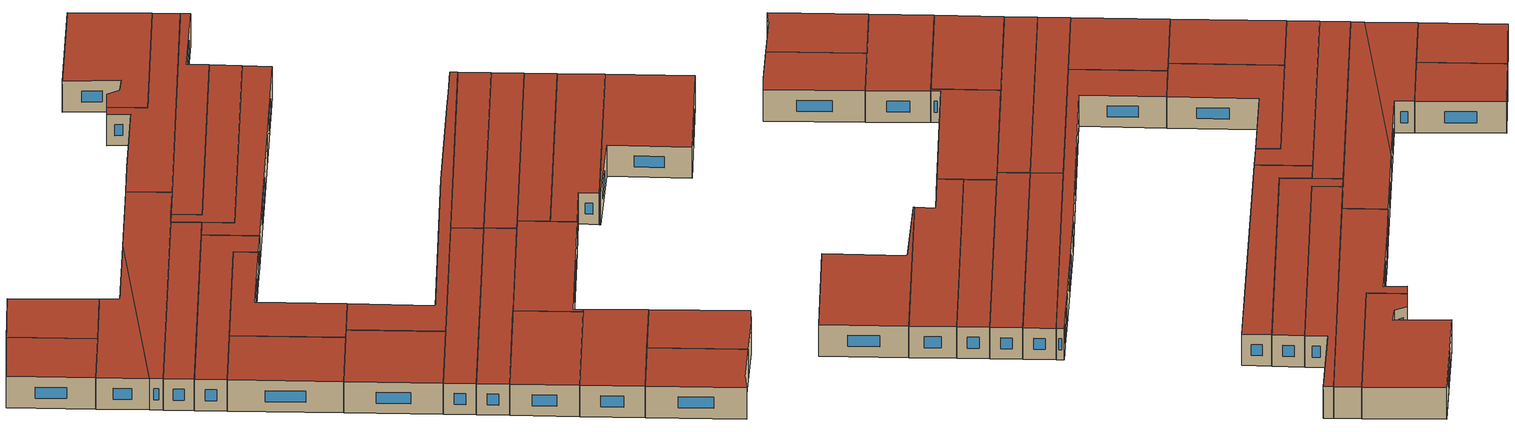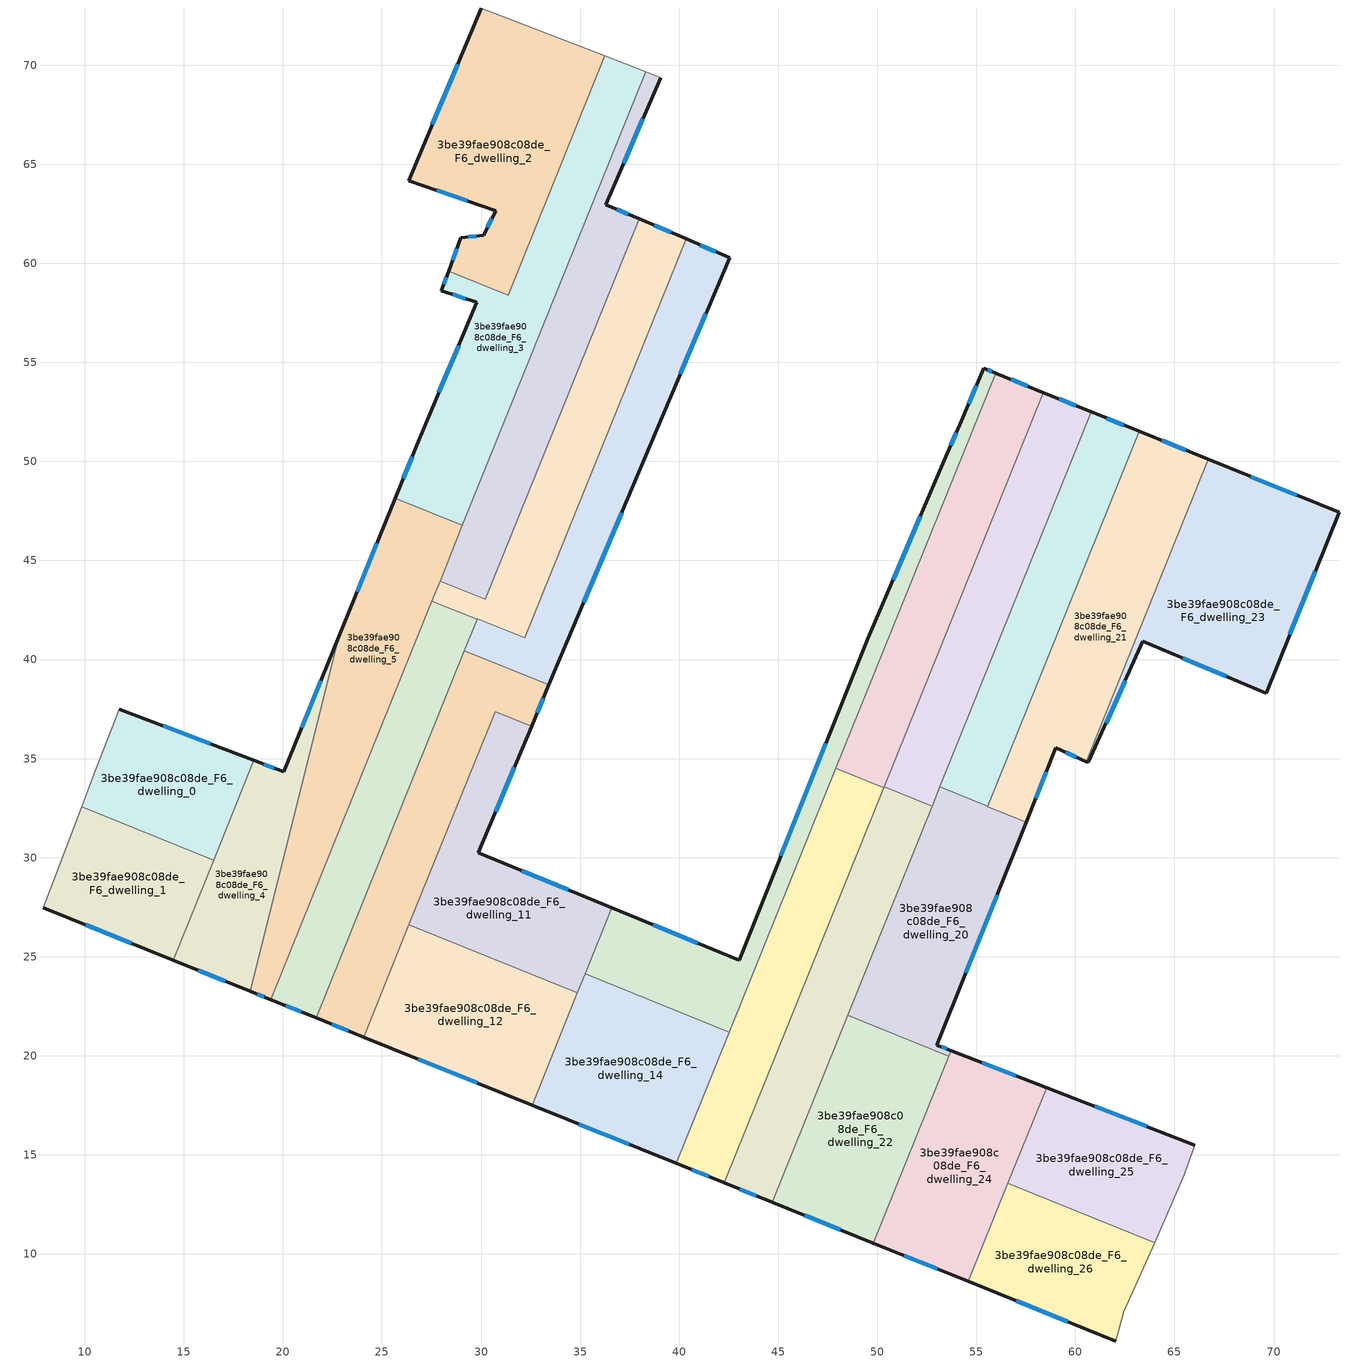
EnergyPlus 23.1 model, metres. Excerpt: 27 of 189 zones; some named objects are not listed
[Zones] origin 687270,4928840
3be39fae908c08de_F6_dwelling_0
 floor to 3be39fae908c08de_F5_dwelling_0 (EU_floor_Construction): 18.54,34.91 16.51,29.87 9.85,32.56 10.54,34.39 11.75,37.49 z18
 wall outside (EU_wall_Construction): 18.54,34.91 11.75,37.49 z18:21
 wall to 3be39fae908c08de_F6_dwelling_1 (EU_wall_Construction): 9.85,32.56 16.51,29.87 z18:21
 wall adiabatic (EU_wall_Construction): 11.75,37.49 10.54,34.39 9.85,32.56 z18:21
 wall to 3be39fae908c08de_F6_dwelling_4 (EU_wall_Construction): 16.51,29.87 18.54,34.91 z18:21
 window (EU_Window_Construction): 16.33,35.75 13.96,36.65 z18.98:20.02
 roof outside (EU_roof_Construction): 16.51,29.87 18.54,34.91 11.75,37.49 10.54,34.39 9.85,32.56 z21
3be39fae908c08de_F6_dwelling_1
 floor to 3be39fae908c08de_F5_dwelling_1 (EU_floor_Construction): 16.51,29.87 14.47,24.83 7.91,27.48 8.56,29.18 9.85,32.56 z18
 wall outside (EU_wall_Construction): 7.91,27.48 14.47,24.83 z18:21
 wall adiabatic (EU_wall_Construction): 9.85,32.56 8.56,29.18 7.91,27.48 z18:21
 wall to 3be39fae908c08de_F6_dwelling_4 (EU_wall_Construction): 14.47,24.83 16.5,29.87 z18:21
 window (EU_Window_Construction): 10.04,26.62 12.34,25.69 z18.98:20.02
 roof outside (EU_roof_Construction): 14.47,24.83 16.51,29.87 9.85,32.56 8.56,29.18 7.91,27.48 z21
3be39fae908c08de_F6_dwelling_10
 floor to 3be39fae908c08de_F5_dwelling_10 (EU_floor_Construction): 33.43,38.72 32.55,36.63 30.71,37.37 24.07,20.95 21.68,21.91 29.17,40.44 z18
 wall outside (EU_wall_Construction): 32.55,36.63 33.43,38.72 / 21.68,21.91 24.07,20.95 z18:21
 wall to 3be39fae908c08de_F6_dwelling_9 (EU_wall_Construction): 33.43,38.72 29.17,40.44 z18:21
 wall to 3be39fae908c08de_F6_dwelling_11 (EU_wall_Construction): 26.36,26.62 30.71,37.37 32.55,36.63 z18:21
 wall to 3be39fae908c08de_F6_dwelling_8 (EU_wall_Construction): 29.17,40.44 21.68,21.91 z18:21
 wall to 3be39fae908c08de_F6_dwelling_12 (EU_wall_Construction): 24.07,20.95 26.36,26.62 z18:21
 window (EU_Window_Construction): 32.84,37.31 33.14,38.04 / 22.46,21.6 23.29,21.26 z18.98:20.02
 roof outside (EU_roof_Construction): 24.07,20.95 30.71,37.37 32.55,36.63 33.43,38.72 29.17,40.44 21.68,21.91 z21
3be39fae908c08de_F6_dwelling_11
 floor to 3be39fae908c08de_F5_dwelling_11 (EU_floor_Construction): 32.55,36.63 29.86,30.26 36.6,27.47 34.87,23.18 26.36,26.62 30.71,37.37 z18
 wall outside (EU_wall_Construction): 36.6,27.47 29.86,30.26 32.55,36.63 z18:21
 wall to 3be39fae908c08de_F6_dwelling_12 (EU_wall_Construction): 26.36,26.62 34.87,23.18 z18:21
 wall to 3be39fae908c08de_F6_dwelling_13 (EU_wall_Construction): 35.25,24.14 36.6,27.47 z18:21
 wall to 3be39fae908c08de_F6_dwelling_14 (EU_wall_Construction): 34.87,23.18 35.25,24.14 z18:21
 window (EU_Window_Construction): 30.74,32.33 31.68,34.56 / 34.41,28.38 32.05,29.35 z18.98:20.02
 roof outside (EU_roof_Construction): 34.87,23.18 36.6,27.47 29.86,30.26 32.55,36.63 30.71,37.37 26.36,26.62 z21
3be39fae908c08de_F6_dwelling_12
 floor to 3be39fae908c08de_F5_dwelling_12 (EU_floor_Construction): 34.87,23.18 32.57,17.51 24.07,20.95 26.36,26.62 z18
 wall outside (EU_wall_Construction): 24.07,20.95 32.57,17.51 z18:21
 wall to 3be39fae908c08de_F6_dwelling_14 (EU_wall_Construction): 32.57,17.51 34.87,23.18 z18:21
 window (EU_Window_Construction): 26.84,19.83 29.81,18.63 z18.98:20.02
 roof outside (EU_roof_Construction): 32.57,17.51 34.87,23.18 26.36,26.62 24.07,20.95 z21
3be39fae908c08de_F6_dwelling_13
 floor to 3be39fae908c08de_F5_dwelling_13 (EU_floor_Construction): 55.97,54.45 42.53,21.2 35.25,24.14 36.6,27.47 43.02,24.83 49.52,41.05 53.45,50.23 54.24,52.04 55.37,54.7 z18
 wall outside (EU_wall_Construction): 55.97,54.45 55.37,54.7 54.24,52.04 53.45,50.23 49.52,41.05 43.02,24.83 36.6,27.47 z18:21
 wall to 3be39fae908c08de_F6_dwelling_14 (EU_wall_Construction): 35.25,24.14 42.53,21.2 z18:21
 wall to 3be39fae908c08de_F6_dwelling_15 (EU_wall_Construction): 47.91,34.51 55.97,54.45 z18:21
 wall to 3be39fae908c08de_F6_dwelling_17 (EU_wall_Construction): 42.53,21.2 47.91,34.51 z18:21
 window (EU_Window_Construction): 47.41,35.77 45.14,30.1 / 52.17,47.24 50.8,44.03 / 53.99,51.45 53.71,50.81 / 55,53.83 54.61,52.9 / 55.77,54.53 55.57,54.62 / 40.93,25.69 38.69,26.61 z18.98:20.02
 roof outside (EU_roof_Construction): 42.53,21.2 55.97,54.45 55.37,54.7 54.24,52.04 53.45,50.23 49.52,41.05 43.02,24.83 36.6,27.47 35.25,24.14 z21
3be39fae908c08de_F6_dwelling_14
 floor to 3be39fae908c08de_F5_dwelling_14 (EU_floor_Construction): 42.53,21.2 39.85,14.57 32.57,17.51 35.25,24.14 z18
 wall outside (EU_wall_Construction): 32.57,17.51 39.85,14.57 z18:21
 wall to 3be39fae908c08de_F6_dwelling_17 (EU_wall_Construction): 39.85,14.57 42.53,21.2 z18:21
 window (EU_Window_Construction): 34.94,16.55 37.48,15.53 z18.98:20.02
 roof outside (EU_roof_Construction): 39.85,14.57 42.53,21.2 35.25,24.14 32.57,17.51 z21
3be39fae908c08de_F6_dwelling_15
 floor to 3be39fae908c08de_F5_dwelling_15 (EU_floor_Construction): 58.39,53.47 50.33,33.53 47.91,34.51 55.97,54.45 z18
 wall outside (EU_wall_Construction): 58.39,53.47 55.97,54.45 z18:21
 wall to 3be39fae908c08de_F6_dwelling_19 (EU_wall_Construction): 47.91,34.51 50.33,33.53 50.35,33.58 z18:21
 wall to 3be39fae908c08de_F6_dwelling_16 (EU_wall_Construction): 50.35,33.58 58.39,53.47 z18:21
 window (EU_Window_Construction): 57.6,53.79 56.76,54.13 z18.98:20.02
 roof outside (EU_roof_Construction): 50.33,33.53 58.39,53.47 55.97,54.45 47.91,34.51 z21
3be39fae908c08de_F6_dwelling_16
 floor to 3be39fae908c08de_F5_dwelling_16 (EU_floor_Construction): 60.81,52.5 52.77,32.6 50.35,33.58 58.39,53.47 z18
 wall outside (EU_wall_Construction): 60.81,52.5 58.39,53.47 z18:21
 wall to 3be39fae908c08de_F6_dwelling_19 (EU_wall_Construction): 50.35,33.58 52.77,32.6 z18:21
 wall to 3be39fae908c08de_F6_dwelling_18 (EU_wall_Construction): 53.16,33.57 60.81,52.5 z18:21
 wall to 3be39fae908c08de_F6_dwelling_20 (EU_wall_Construction): 52.77,32.6 53.16,33.57 z18:21
 window (EU_Window_Construction): 60.02,52.81 59.17,53.16 z18.98:20.02
 roof outside (EU_roof_Construction): 52.77,32.6 60.81,52.5 58.39,53.47 50.35,33.58 z21
3be39fae908c08de_F6_dwelling_17
 floor to 3be39fae908c08de_F5_dwelling_17 (EU_floor_Construction): 50.33,33.53 42.27,13.59 39.85,14.57 47.91,34.51 z18
 wall outside (EU_wall_Construction): 39.85,14.57 42.27,13.59 z18:21
 wall to 3be39fae908c08de_F6_dwelling_19 (EU_wall_Construction): 42.27,13.59 50.33,33.53 47.91,34.51 z18:21
 window (EU_Window_Construction): 40.64,14.25 41.48,13.91 z18.98:20.02
 roof outside (EU_roof_Construction): 42.27,13.59 50.33,33.53 47.91,34.51 39.85,14.57 z21
3be39fae908c08de_F6_dwelling_18
 floor to 3be39fae908c08de_F5_dwelling_18 (EU_floor_Construction): 63.22,51.52 55.58,32.6 53.16,33.58 60.81,52.5 z18
 wall outside (EU_wall_Construction): 63.22,51.52 60.81,52.5 z18:21
 wall to 3be39fae908c08de_F6_dwelling_20 (EU_wall_Construction): 53.16,33.58 55.58,32.6 z18:21
 wall to 3be39fae908c08de_F6_dwelling_21 (EU_wall_Construction): 55.58,32.6 63.22,51.52 z18:21
 window (EU_Window_Construction): 62.44,51.84 61.59,52.18 z18.98:20.02
 roof outside (EU_roof_Construction): 55.58,32.6 63.22,51.52 60.81,52.5 53.16,33.58 z21
3be39fae908c08de_F6_dwelling_19
 floor to 3be39fae908c08de_F5_dwelling_19 (EU_floor_Construction): 52.77,32.6 52.75,32.55 44.69,12.61 42.27,13.59 50.33,33.53 50.35,33.58 z18
 wall outside (EU_wall_Construction): 42.27,13.59 44.69,12.61 z18:21
 wall to 3be39fae908c08de_F6_dwelling_20 (EU_wall_Construction): 48.5,22.05 52.75,32.55 52.77,32.6 z18:21
 wall to 3be39fae908c08de_F6_dwelling_22 (EU_wall_Construction): 44.69,12.61 48.5,22.05 z18:21
 window (EU_Window_Construction): 43.06,13.27 43.9,12.93 z18.98:20.02
 roof outside (EU_roof_Construction): 44.69,12.61 52.75,32.55 52.77,32.6 50.35,33.58 50.33,33.53 42.27,13.59 z21
3be39fae908c08de_F6_dwelling_2
 floor to 3be39fae908c08de_F5_dwelling_2 (EU_floor_Construction): 36.25,70.47 31.36,58.39 28.36,59.6 28.98,61.29 30.13,61.42 30.73,62.66 26.35,64.18 30.02,72.88 z18
 wall outside (EU_wall_Construction): 30.02,72.88 26.35,64.18 30.73,62.66 30.13,61.42 28.98,61.29 28.36,59.6 z18:21
 wall adiabatic (EU_wall_Construction): 36.25,70.47 30.02,72.88 z18:21
 wall to 3be39fae908c08de_F6_dwelling_3 (EU_wall_Construction): 28.36,59.6 31.36,58.39 36.25,70.47 z18:21
 window (EU_Window_Construction): 30.54,62.25 30.33,61.82 / 27.78,63.68 29.31,63.15 / 28.83,70.05 27.55,67.01 / 28.78,60.74 28.56,60.15 / 29.76,61.37 29.36,61.33 z18.98:20.02
 roof outside (EU_roof_Construction): 31.36,58.39 36.25,70.47 30.02,72.88 26.35,64.18 30.73,62.66 30.13,61.42 28.98,61.29 28.36,59.6 z21
3be39fae908c08de_F6_dwelling_20
 floor to 3be39fae908c08de_F5_dwelling_20 (EU_floor_Construction): 57.52,31.79 53.01,20.54 53.73,20.26 53.61,19.98 48.5,22.05 53.16,33.58 55.58,32.6 55.57,32.58 z18
 wall outside (EU_wall_Construction): 53.73,20.26 53.01,20.54 57.52,31.79 z18:21
 wall to 3be39fae908c08de_F6_dwelling_22 (EU_wall_Construction): 48.5,22.05 53.61,19.98 z18:21
 wall to 3be39fae908c08de_F6_dwelling_21 (EU_wall_Construction): 57.52,31.79 55.57,32.58 55.58,32.6 z18:21
 wall to 3be39fae908c08de_F6_dwelling_24 (EU_wall_Construction): 53.61,19.98 53.73,20.26 z18:21
 window (EU_Window_Construction): 53.49,20.35 53.24,20.45 / 54.48,24.2 56.05,28.13 z18.98:20.02
 roof outside (EU_roof_Construction): 53.73,20.26 53.01,20.54 57.52,31.79 55.57,32.58 55.58,32.6 53.16,33.58 48.5,22.05 53.61,19.98 z21
3be39fae908c08de_F6_dwelling_21
 floor to 3be39fae908c08de_F5_dwelling_21 (EU_floor_Construction): 66.71,50.11 60.54,34.85 59.02,35.55 57.52,31.79 55.57,32.58 63.22,51.52 z18
 wall outside (EU_wall_Construction): 66.71,50.11 63.22,51.52 / 57.52,31.79 59.02,35.55 60.54,34.85 z18:21
 wall to 3be39fae908c08de_F6_dwelling_23 (EU_wall_Construction): 60.54,34.85 66.71,50.11 z18:21
 window (EU_Window_Construction): 65.57,50.57 64.36,51.06 / 59.52,35.32 60.05,35.08 / 58.01,33.01 58.53,34.32 z18.98:20.02
 roof outside (EU_roof_Construction): 60.54,34.85 66.71,50.11 63.22,51.52 55.57,32.58 57.52,31.79 59.02,35.55 z21
3be39fae908c08de_F6_dwelling_22
 floor to 3be39fae908c08de_F5_dwelling_22 (EU_floor_Construction): 53.61,19.98 49.8,10.55 44.69,12.61 48.5,22.05 z18
 wall outside (EU_wall_Construction): 44.69,12.61 49.8,10.55 z18:21
 wall to 3be39fae908c08de_F6_dwelling_24 (EU_wall_Construction): 49.8,10.55 53.61,19.98 z18:21
 window (EU_Window_Construction): 46.35,11.94 48.14,11.22 z18.98:20.02
 roof outside (EU_roof_Construction): 49.8,10.55 53.61,19.98 48.5,22.05 44.69,12.61 z21
3be39fae908c08de_F6_dwelling_23
 floor to 3be39fae908c08de_F5_dwelling_23 (EU_floor_Construction): 73.31,47.43 69.62,38.3 63.41,40.92 60.65,34.81 60.54,34.85 66.71,50.11 z18
 wall outside (EU_wall_Construction): 60.54,34.85 60.65,34.81 63.41,40.92 69.62,38.3 73.31,47.43 66.71,50.11 z18:21
 window (EU_Window_Construction): 70.82,41.27 72.11,44.47 / 65.43,40.07 67.6,39.15 / 61.55,36.79 62.51,38.93 / 71.16,48.3 68.86,49.24 z18.98:20.02
 roof outside (EU_roof_Construction): 69.62,38.3 73.31,47.43 66.71,50.11 60.54,34.85 60.65,34.81 63.41,40.92 z21
3be39fae908c08de_F6_dwelling_24
 floor to 3be39fae908c08de_F5_dwelling_24 (EU_floor_Construction): 58.55,18.39 54.6,8.61 49.8,10.55 53.73,20.26 z18
 wall outside (EU_wall_Construction): 49.8,10.55 54.6,8.61 / 58.55,18.39 53.73,20.26 z18:21
 wall to 3be39fae908c08de_F6_dwelling_26 (EU_wall_Construction): 54.6,8.61 56.6,13.56 z18:21
 wall to 3be39fae908c08de_F6_dwelling_25 (EU_wall_Construction): 56.6,13.56 58.55,18.39 z18:21
 window (EU_Window_Construction): 51.36,9.92 53.04,9.24 / 56.98,19 55.3,19.65 z18.98:20.02
 roof outside (EU_roof_Construction): 54.6,8.61 58.55,18.39 53.73,20.26 49.8,10.55 z21
3be39fae908c08de_F6_dwelling_25
 floor to 3be39fae908c08de_F5_dwelling_25 (EU_floor_Construction): 66.02,15.5 65.5,14 63.99,10.58 56.6,13.56 58.55,18.39 z18
 wall outside (EU_wall_Construction): 66.02,15.5 58.55,18.39 z18:21
 wall adiabatic (EU_wall_Construction): 63.99,10.58 65.5,14 66.02,15.5 z18:21
 wall to 3be39fae908c08de_F6_dwelling_26 (EU_wall_Construction): 56.6,13.56 63.99,10.58 z18:21
 window (EU_Window_Construction): 63.59,16.44 60.98,17.45 z18.98:20.02
 roof outside (EU_roof_Construction): 63.99,10.58 65.5,14 66.02,15.5 58.55,18.39 56.6,13.56 z21
3be39fae908c08de_F6_dwelling_26
 floor to 3be39fae908c08de_F5_dwelling_26 (EU_floor_Construction): 63.99,10.58 62.45,7.08 62.03,5.61 54.6,8.61 56.6,13.56 z18
 wall outside (EU_wall_Construction): 54.6,8.61 62.03,5.61 z18:21
 wall adiabatic (EU_wall_Construction): 62.03,5.61 62.45,7.08 63.99,10.58 z18:21
 window (EU_Window_Construction): 57.01,7.63 59.61,6.58 z18.98:20.02
 roof outside (EU_roof_Construction): 62.03,5.61 62.45,7.08 63.99,10.58 56.6,13.56 54.6,8.61 z21
3be39fae908c08de_F6_dwelling_3
 floor to 3be39fae908c08de_F5_dwelling_3 (EU_floor_Construction): 38.32,69.67 29.07,46.77 25.67,48.14 26.94,51.26 26.96,51.29 29.79,58.03 28,58.63 28.36,59.6 31.36,58.39 36.25,70.47 z18
 wall outside (EU_wall_Construction): 28.36,59.6 28,58.63 29.79,58.03 26.96,51.29 26.94,51.26 25.67,48.14 z18:21
 wall adiabatic (EU_wall_Construction): 38.32,69.67 36.25,70.47 z18:21
 wall to 3be39fae908c08de_F6_dwelling_5 (EU_wall_Construction): 25.67,48.14 29.07,46.77 z18:21
 wall to 3be39fae908c08de_F6_dwelling_6 (EU_wall_Construction): 29.07,46.77 38.32,69.67 z18:21
 window (EU_Window_Construction): 28.87,55.84 27.88,53.48 / 28.58,58.43 29.21,58.22 / 28.24,59.29 28.12,58.94 / 26.53,50.24 26.09,49.15 z18.98:20.02
 roof outside (EU_roof_Construction): 29.07,46.77 38.32,69.67 36.25,70.47 31.36,58.39 28.36,59.6 28,58.63 29.79,58.03 26.96,51.29 26.94,51.26 25.67,48.14 z21
3be39fae908c08de_F6_dwelling_4
 floor to 3be39fae908c08de_F5_dwelling_4 (EU_floor_Construction): 22.82,41.14 18.36,23.25 14.47,24.83 18.54,34.91 20.04,34.34 z18
 wall outside (EU_wall_Construction): 22.82,41.14 20.04,34.34 18.54,34.91 / 14.47,24.83 18.36,23.25 z18:21
 wall to 3be39fae908c08de_F6_dwelling_5 (EU_wall_Construction): 18.36,23.25 22.82,41.14 z18:21
 window (EU_Window_Construction): 19.55,34.52 19.03,34.72 / 21.92,38.93 20.95,36.55 / 15.74,24.32 17.1,23.76 z18.98:20.02
 roof outside (EU_roof_Construction): 18.36,23.25 22.82,41.14 20.04,34.34 18.54,34.91 14.47,24.83 z21
3be39fae908c08de_F6_dwelling_5
 floor to 3be39fae908c08de_F5_dwelling_5 (EU_floor_Construction): 29.07,46.77 19.39,22.84 18.36,23.25 22.82,41.14 25.67,48.14 z18
 wall outside (EU_wall_Construction): 25.67,48.14 22.82,41.14 / 18.36,23.25 19.39,22.84 z18:21
 wall to 3be39fae908c08de_F6_dwelling_8 (EU_wall_Construction): 19.39,22.84 27.52,42.95 z18:21
 wall to 3be39fae908c08de_F6_dwelling_7 (EU_wall_Construction): 27.52,42.95 27.93,43.96 z18:21
 wall to 3be39fae908c08de_F6_dwelling_6 (EU_wall_Construction): 27.93,43.96 29.07,46.77 z18:21
 window (EU_Window_Construction): 24.74,45.87 23.75,43.42 / 18.7,23.12 19.06,22.97 z18.98:20.02
 roof outside (EU_roof_Construction): 19.39,22.84 29.07,46.77 25.67,48.14 22.82,41.14 18.36,23.25 z21
3be39fae908c08de_F6_dwelling_6
 floor to 3be39fae908c08de_F5_dwelling_6 (EU_floor_Construction): 39.08,69.38 36.29,62.97 37.98,62.25 30.22,43.04 27.93,43.96 38.32,69.67 z18
 wall outside (EU_wall_Construction): 37.98,62.25 36.29,62.97 39.08,69.38 z18:21
 wall adiabatic (EU_wall_Construction): 39.08,69.38 38.32,69.67 z18:21
 wall to 3be39fae908c08de_F6_dwelling_7 (EU_wall_Construction): 27.93,43.96 30.22,43.04 37.98,62.25 z18:21
 window (EU_Window_Construction): 37.2,65.05 38.17,67.29 / 37.43,62.48 36.84,62.73 z18.98:20.02
 roof outside (EU_roof_Construction): 30.22,43.04 37.98,62.25 36.29,62.97 39.08,69.38 38.32,69.67 27.93,43.96 z21
3be39fae908c08de_F6_dwelling_7
 floor to 3be39fae908c08de_F5_dwelling_7 (EU_floor_Construction): 40.35,61.23 32.21,41.1 29.82,42.07 29.81,42.03 27.52,42.95 27.93,43.96 30.22,43.04 37.98,62.25 z18
 wall outside (EU_wall_Construction): 40.35,61.23 37.98,62.25 z18:21
 wall to 3be39fae908c08de_F6_dwelling_9 (EU_wall_Construction): 29.81,42.03 29.82,42.07 32.21,41.1 40.35,61.23 z18:21
 wall to 3be39fae908c08de_F6_dwelling_8 (EU_wall_Construction): 27.52,42.95 29.81,42.03 z18:21
 window (EU_Window_Construction): 39.58,61.56 38.75,61.91 z18.98:20.02
 roof outside (EU_roof_Construction): 32.21,41.1 40.35,61.23 37.98,62.25 30.22,43.04 27.93,43.96 27.52,42.95 29.81,42.03 29.82,42.07 z21
3be39fae908c08de_F6_dwelling_8
 floor to 3be39fae908c08de_F5_dwelling_8 (EU_floor_Construction): 29.81,42.03 21.68,21.91 19.39,22.84 27.52,42.95 z18
 wall outside (EU_wall_Construction): 19.39,22.84 21.68,21.91 z18:21
 wall to 3be39fae908c08de_F6_dwelling_9 (EU_wall_Construction): 29.16,40.44 29.81,42.03 z18:21
 window (EU_Window_Construction): 20.14,22.54 20.94,22.21 z18.98:20.02
 roof outside (EU_roof_Construction): 21.68,21.91 29.81,42.03 27.52,42.95 19.39,22.84 z21
3be39fae908c08de_F6_dwelling_9
 floor to 3be39fae908c08de_F5_dwelling_9 (EU_floor_Construction): 42.55,60.29 38.86,51.6 33.43,38.72 29.17,40.44 29.82,42.07 32.21,41.1 40.35,61.23 z18
 wall outside (EU_wall_Construction): 33.43,38.72 38.86,51.6 42.55,60.29 40.35,61.23 z18:21
 window (EU_Window_Construction): 41.84,60.59 41.07,60.92 / 40.06,54.42 41.35,57.46 / 35.2,42.9 37.1,47.41 z18.98:20.02
 roof outside (EU_roof_Construction): 33.43,38.72 38.86,51.6 42.55,60.29 40.35,61.23 32.21,41.1 29.82,42.07 29.17,40.44 z21
[Building]
EU S2 Campaign: North Axis=0; Terrain=City; Solar Distribution=FullExterior
[Site:Location]
Bologna: Latitude=44.5; Longitude=11.25; Time Zone=1; Elevation=37
[SizingPeriod:WeatherFileDays]
AnnualSizingPeriod: Begin Month=1; Begin Day of Month=1; End Month=12; End Day of Month=31; Day of Week for Start Day=Monday; Use Weather File Daylight Saving Period=No; Use Weather File Rain and Snow Indicators=No
[MATERIAL]
EU_InternalMass_Material: Roughness=MediumRough; Thickness=0.1; Conductivity=1; Density=1800; Specific Heat=900; Thermal Absorptance=0.9; Solar Absorptance=0.7; Visible Absorptance=0.7
[MATERIAL:NOMASS] Roughness=MediumRough; Thermal Absorptance=0.9; Solar Absorptance=0.7; Visible Absorptance=0.7
Name | Thermal Resistance
EU_wall_NoMass | 0.905828
EU_roof_NoMass | 0.37593
EU_floor_NoMass | 0.67114
[WINDOWMATERIAL:SIMPLEGLAZINGSYSTEM]
EU_Window_SimpleGlazing: UFactor=4.52486; Solar Heat Gain Coefficient=0.85; Visible Transmittance=0.85
[CONSTRUCTION]
EU_wall_Construction: EU_wall_NoMass
EU_roof_Construction: EU_roof_NoMass
EU_floor_Construction: EU_floor_NoMass
EU_Window_Construction: EU_Window_SimpleGlazing
EU_InternalMass_Construction: EU_InternalMass_Material
[ZONE] Type=1; Multiplier=1; Ceiling Height=autocalculate; Floor Area=autocalculate; Part of Total Floor Area=Yes
Name | Volume
3be39fae908c08de_F6_dwelling_0 | 116.206
3be39fae908c08de_F6_dwelling_1 | 116.202
3be39fae908c08de_F6_dwelling_10 | 168.331
3be39fae908c08de_F6_dwelling_11 | 168.342
3be39fae908c08de_F6_dwelling_12 | 168.356
3be39fae908c08de_F6_dwelling_13; 3be39fae908c08de_F6_dwelling_14 | 168.341
3be39fae908c08de_F6_dwelling_15 | 168.348
3be39fae908c08de_F6_dwelling_16 | 167.947
3be39fae908c08de_F6_dwelling_17 | 168.357
3be39fae908c08de_F6_dwelling_18 | 159.724
3be39fae908c08de_F6_dwelling_19 | 168.722
3be39fae908c08de_F6_dwelling_2 | 220.452
3be39fae908c08de_F6_dwelling_20 | 176.969
3be39fae908c08de_F6_dwelling_21 | 210.297
3be39fae908c08de_F6_dwelling_22; 3be39fae908c08de_F6_dwelling_6 | 168.363
3be39fae908c08de_F6_dwelling_23 | 214.471
3be39fae908c08de_F6_dwelling_24 | 162.975
3be39fae908c08de_F6_dwelling_25 | 126.991
3be39fae908c08de_F6_dwelling_26 | 126.985
3be39fae908c08de_F6_dwelling_3 | 218.662
3be39fae908c08de_F6_dwelling_4 | 123.959
3be39fae908c08de_F6_dwelling_5 | 214.555
3be39fae908c08de_F6_dwelling_7 | 176.402
3be39fae908c08de_F6_dwelling_8 | 160.315
3be39fae908c08de_F6_dwelling_9 | 168.313
[INTERNALMASS] Construction=EU_InternalMass_Construction
Name | Zone or ZoneList | Surface Area
3be39fae908c08de_F6_dwelling_0_EU_InternalMass | 3be39fae908c08de_F6_dwelling_0 | 38.7339
3be39fae908c08de_F6_dwelling_1_EU_InternalMass | 3be39fae908c08de_F6_dwelling_1 | 38.7339
3be39fae908c08de_F6_dwelling_2_EU_InternalMass | 3be39fae908c08de_F6_dwelling_2 | 73.4819
3be39fae908c08de_F6_dwelling_3_EU_InternalMass | 3be39fae908c08de_F6_dwelling_3 | 72.8845
3be39fae908c08de_F6_dwelling_4_EU_InternalMass | 3be39fae908c08de_F6_dwelling_4 | 41.3189
3be39fae908c08de_F6_dwelling_5_EU_InternalMass | 3be39fae908c08de_F6_dwelling_5 | 71.5164
3be39fae908c08de_F6_dwelling_6_EU_InternalMass | 3be39fae908c08de_F6_dwelling_6 | 56.1212
3be39fae908c08de_F6_dwelling_7_EU_InternalMass | 3be39fae908c08de_F6_dwelling_7 | 58.8052
3be39fae908c08de_F6_dwelling_8_EU_InternalMass | 3be39fae908c08de_F6_dwelling_8 | 53.441
3be39fae908c08de_F6_dwelling_9_EU_InternalMass | 3be39fae908c08de_F6_dwelling_9 | 56.1043
3be39fae908c08de_F6_dwelling_10_EU_InternalMass | 3be39fae908c08de_F6_dwelling_10 | 56.1109
3be39fae908c08de_F6_dwelling_11_EU_InternalMass | 3be39fae908c08de_F6_dwelling_11 | 56.1133
3be39fae908c08de_F6_dwelling_12_EU_InternalMass | 3be39fae908c08de_F6_dwelling_12 | 56.1186
3be39fae908c08de_F6_dwelling_13_EU_InternalMass | 3be39fae908c08de_F6_dwelling_13 | 56.1133
3be39fae908c08de_F6_dwelling_14_EU_InternalMass | 3be39fae908c08de_F6_dwelling_14 | 56.113
3be39fae908c08de_F6_dwelling_15_EU_InternalMass | 3be39fae908c08de_F6_dwelling_15 | 56.1159
3be39fae908c08de_F6_dwelling_16_EU_InternalMass | 3be39fae908c08de_F6_dwelling_16 | 55.979
3be39fae908c08de_F6_dwelling_17_EU_InternalMass | 3be39fae908c08de_F6_dwelling_17 | 56.1192
3be39fae908c08de_F6_dwelling_18_EU_InternalMass | 3be39fae908c08de_F6_dwelling_18 | 53.2406
3be39fae908c08de_F6_dwelling_19_EU_InternalMass | 3be39fae908c08de_F6_dwelling_19 | 56.2447
3be39fae908c08de_F6_dwelling_20_EU_InternalMass | 3be39fae908c08de_F6_dwelling_20 | 58.9878
3be39fae908c08de_F6_dwelling_21_EU_InternalMass | 3be39fae908c08de_F6_dwelling_21 | 70.0958
3be39fae908c08de_F6_dwelling_22_EU_InternalMass | 3be39fae908c08de_F6_dwelling_22 | 56.1199
3be39fae908c08de_F6_dwelling_23_EU_InternalMass | 3be39fae908c08de_F6_dwelling_23 | 71.4936
3be39fae908c08de_F6_dwelling_24_EU_InternalMass | 3be39fae908c08de_F6_dwelling_24 | 54.3247
3be39fae908c08de_F6_dwelling_25_EU_InternalMass | 3be39fae908c08de_F6_dwelling_25 | 42.3306
3be39fae908c08de_F6_dwelling_26_EU_InternalMass | 3be39fae908c08de_F6_dwelling_26 | 42.3281
[OTHEREQUIPMENT] Fuel Type=Electricity; Design Level Calculation Method=Watts/Area; Power per Zone Floor Area=1; Fraction Latent=0; Fraction Radiant=0; Fraction Lost=0; Carbon Dioxide Generation Rate=0; EndUse Subcategory=EU_Step8_InternalGains
Name | Zone or ZoneList or Space or SpaceList | Schedule
EU_Step8_InternalGain_3be39fae908c08de_F6_dwelling_0_f000 | 3be39fae908c08de_F6_dwelling_0 | EU_Step8_GainSchedule_3be39fae908c08de_F6_dwelling_0_f000
EU_Step8_InternalGain_3be39fae908c08de_F6_dwelling_1_f000 | 3be39fae908c08de_F6_dwelling_1 | EU_Step8_GainSchedule_3be39fae908c08de_F6_dwelling_1_f000
EU_Step8_InternalGain_3be39fae908c08de_F6_dwelling_2_f000 | 3be39fae908c08de_F6_dwelling_2 | EU_Step8_GainSchedule_3be39fae908c08de_F6_dwelling_2_f000
EU_Step8_InternalGain_3be39fae908c08de_F6_dwelling_3_f000 | 3be39fae908c08de_F6_dwelling_3 | EU_Step8_GainSchedule_3be39fae908c08de_F6_dwelling_3_f000
EU_Step8_InternalGain_3be39fae908c08de_F6_dwelling_4_f000 | 3be39fae908c08de_F6_dwelling_4 | EU_Step8_GainSchedule_3be39fae908c08de_F6_dwelling_4_f000
EU_Step8_InternalGain_3be39fae908c08de_F6_dwelling_5_f000 | 3be39fae908c08de_F6_dwelling_5 | EU_Step8_GainSchedule_3be39fae908c08de_F6_dwelling_5_f000
EU_Step8_InternalGain_3be39fae908c08de_F6_dwelling_6_f000 | 3be39fae908c08de_F6_dwelling_6 | EU_Step8_GainSchedule_3be39fae908c08de_F6_dwelling_6_f000
EU_Step8_InternalGain_3be39fae908c08de_F6_dwelling_7_f000 | 3be39fae908c08de_F6_dwelling_7 | EU_Step8_GainSchedule_3be39fae908c08de_F6_dwelling_7_f000
EU_Step8_InternalGain_3be39fae908c08de_F6_dwelling_8_f000 | 3be39fae908c08de_F6_dwelling_8 | EU_Step8_GainSchedule_3be39fae908c08de_F6_dwelling_8_f000
EU_Step8_InternalGain_3be39fae908c08de_F6_dwelling_9_f000 | 3be39fae908c08de_F6_dwelling_9 | EU_Step8_GainSchedule_3be39fae908c08de_F6_dwelling_9_f000
EU_Step8_InternalGain_3be39fae908c08de_F6_dwelling_10_f000 | 3be39fae908c08de_F6_dwelling_10 | EU_Step8_GainSchedule_3be39fae908c08de_F6_dwelling_10_f000
EU_Step8_InternalGain_3be39fae908c08de_F6_dwelling_11_f000 | 3be39fae908c08de_F6_dwelling_11 | EU_Step8_GainSchedule_3be39fae908c08de_F6_dwelling_11_f000
EU_Step8_InternalGain_3be39fae908c08de_F6_dwelling_12_f000 | 3be39fae908c08de_F6_dwelling_12 | EU_Step8_GainSchedule_3be39fae908c08de_F6_dwelling_12_f000
EU_Step8_InternalGain_3be39fae908c08de_F6_dwelling_13_f000 | 3be39fae908c08de_F6_dwelling_13 | EU_Step8_GainSchedule_3be39fae908c08de_F6_dwelling_13_f000
EU_Step8_InternalGain_3be39fae908c08de_F6_dwelling_14_f000 | 3be39fae908c08de_F6_dwelling_14 | EU_Step8_GainSchedule_3be39fae908c08de_F6_dwelling_14_f000
EU_Step8_InternalGain_3be39fae908c08de_F6_dwelling_15_f000 | 3be39fae908c08de_F6_dwelling_15 | EU_Step8_GainSchedule_3be39fae908c08de_F6_dwelling_15_f000
EU_Step8_InternalGain_3be39fae908c08de_F6_dwelling_16_f000 | 3be39fae908c08de_F6_dwelling_16 | EU_Step8_GainSchedule_3be39fae908c08de_F6_dwelling_16_f000
EU_Step8_InternalGain_3be39fae908c08de_F6_dwelling_17_f000 | 3be39fae908c08de_F6_dwelling_17 | EU_Step8_GainSchedule_3be39fae908c08de_F6_dwelling_17_f000
EU_Step8_InternalGain_3be39fae908c08de_F6_dwelling_18_f000 | 3be39fae908c08de_F6_dwelling_18 | EU_Step8_GainSchedule_3be39fae908c08de_F6_dwelling_18_f000
EU_Step8_InternalGain_3be39fae908c08de_F6_dwelling_19_f000 | 3be39fae908c08de_F6_dwelling_19 | EU_Step8_GainSchedule_3be39fae908c08de_F6_dwelling_19_f000
EU_Step8_InternalGain_3be39fae908c08de_F6_dwelling_20_f000 | 3be39fae908c08de_F6_dwelling_20 | EU_Step8_GainSchedule_3be39fae908c08de_F6_dwelling_20_f000
EU_Step8_InternalGain_3be39fae908c08de_F6_dwelling_21_f000 | 3be39fae908c08de_F6_dwelling_21 | EU_Step8_GainSchedule_3be39fae908c08de_F6_dwelling_21_f000
EU_Step8_InternalGain_3be39fae908c08de_F6_dwelling_22_f000 | 3be39fae908c08de_F6_dwelling_22 | EU_Step8_GainSchedule_3be39fae908c08de_F6_dwelling_22_f000
EU_Step8_InternalGain_3be39fae908c08de_F6_dwelling_23_f000 | 3be39fae908c08de_F6_dwelling_23 | EU_Step8_GainSchedule_3be39fae908c08de_F6_dwelling_23_f000
EU_Step8_InternalGain_3be39fae908c08de_F6_dwelling_24_f000 | 3be39fae908c08de_F6_dwelling_24 | EU_Step8_GainSchedule_3be39fae908c08de_F6_dwelling_24_f000
EU_Step8_InternalGain_3be39fae908c08de_F6_dwelling_25_f000 | 3be39fae908c08de_F6_dwelling_25 | EU_Step8_GainSchedule_3be39fae908c08de_F6_dwelling_25_f000
EU_Step8_InternalGain_3be39fae908c08de_F6_dwelling_26_f000 | 3be39fae908c08de_F6_dwelling_26 | EU_Step8_GainSchedule_3be39fae908c08de_F6_dwelling_26_f000
[ZONEVENTILATION:DESIGNFLOWRATE] Schedule=EU_AlwaysOn; Design Flow Rate Calculation Method=AirChanges/Hour; Air Changes per Hour=0.73129; Ventilation Type=Natural; Fan Pressure Rise=0; Fan Total Efficiency=1; Constant Term Coefficient=1; Temperature Term Coefficient=0; Velocity Term Coefficient=0; Velocity Squared Term Coefficient=0; Minimum Indoor Temperature=-100; Maximum Indoor Temperature=100; Delta Temperature=-100; Minimum Outdoor Temperature=-100; Maximum Outdoor Temperature=100; Maximum Wind Speed=40
Name | Zone or ZoneList or Space or SpaceList
EU_ConstantAir_3be39fae908c08de_F6_dwelling_0 | 3be39fae908c08de_F6_dwelling_0
EU_ConstantAir_3be39fae908c08de_F6_dwelling_1 | 3be39fae908c08de_F6_dwelling_1
EU_ConstantAir_3be39fae908c08de_F6_dwelling_2 | 3be39fae908c08de_F6_dwelling_2
EU_ConstantAir_3be39fae908c08de_F6_dwelling_3 | 3be39fae908c08de_F6_dwelling_3
EU_ConstantAir_3be39fae908c08de_F6_dwelling_4 | 3be39fae908c08de_F6_dwelling_4
EU_ConstantAir_3be39fae908c08de_F6_dwelling_5 | 3be39fae908c08de_F6_dwelling_5
EU_ConstantAir_3be39fae908c08de_F6_dwelling_6 | 3be39fae908c08de_F6_dwelling_6
EU_ConstantAir_3be39fae908c08de_F6_dwelling_7 | 3be39fae908c08de_F6_dwelling_7
EU_ConstantAir_3be39fae908c08de_F6_dwelling_8 | 3be39fae908c08de_F6_dwelling_8
EU_ConstantAir_3be39fae908c08de_F6_dwelling_9 | 3be39fae908c08de_F6_dwelling_9
EU_ConstantAir_3be39fae908c08de_F6_dwelling_10 | 3be39fae908c08de_F6_dwelling_10
EU_ConstantAir_3be39fae908c08de_F6_dwelling_11 | 3be39fae908c08de_F6_dwelling_11
EU_ConstantAir_3be39fae908c08de_F6_dwelling_12 | 3be39fae908c08de_F6_dwelling_12
EU_ConstantAir_3be39fae908c08de_F6_dwelling_13 | 3be39fae908c08de_F6_dwelling_13
EU_ConstantAir_3be39fae908c08de_F6_dwelling_14 | 3be39fae908c08de_F6_dwelling_14
EU_ConstantAir_3be39fae908c08de_F6_dwelling_15 | 3be39fae908c08de_F6_dwelling_15
EU_ConstantAir_3be39fae908c08de_F6_dwelling_16 | 3be39fae908c08de_F6_dwelling_16
EU_ConstantAir_3be39fae908c08de_F6_dwelling_17 | 3be39fae908c08de_F6_dwelling_17
EU_ConstantAir_3be39fae908c08de_F6_dwelling_18 | 3be39fae908c08de_F6_dwelling_18
EU_ConstantAir_3be39fae908c08de_F6_dwelling_19 | 3be39fae908c08de_F6_dwelling_19
EU_ConstantAir_3be39fae908c08de_F6_dwelling_20 | 3be39fae908c08de_F6_dwelling_20
EU_ConstantAir_3be39fae908c08de_F6_dwelling_21 | 3be39fae908c08de_F6_dwelling_21
EU_ConstantAir_3be39fae908c08de_F6_dwelling_22 | 3be39fae908c08de_F6_dwelling_22
EU_ConstantAir_3be39fae908c08de_F6_dwelling_23 | 3be39fae908c08de_F6_dwelling_23
EU_ConstantAir_3be39fae908c08de_F6_dwelling_24 | 3be39fae908c08de_F6_dwelling_24
EU_ConstantAir_3be39fae908c08de_F6_dwelling_25 | 3be39fae908c08de_F6_dwelling_25
EU_ConstantAir_3be39fae908c08de_F6_dwelling_26 | 3be39fae908c08de_F6_dwelling_26
[HVACTEMPLATE:ZONE:IDEALLOADSAIRSYSTEM] System Availability Schedule=EU_AlwaysOn; Maximum Heating Supply Air Temperature=50; Minimum Cooling Supply Air Temperature=13; Maximum Heating Supply Air Humidity Ratio=0.0156; Minimum Cooling Supply Air Humidity Ratio=0.0077; Heating Limit=NoLimit; Cooling Limit=NoLimit; Heating Availability Schedule=EU_AlwaysOn; Cooling Availability Schedule=EU_CoolingOff; Dehumidification Control Type=ConstantSensibleHeatRatio; Cooling Sensible Heat Ratio=0.7; Dehumidification Setpoint=60; Humidification Control Type=None; Humidification Setpoint=30; Outdoor Air Method=None; Outdoor Air Flow Rate per Person=0.00944; Outdoor Air Flow Rate per Zone Floor Area=0; Outdoor Air Flow Rate per Zone=0; Demand Controlled Ventilation Type=None; Outdoor Air Economizer Type=NoEconomizer; Heat Recovery Type=None; Sensible Heat Recovery Effectiveness=0.7; Latent Heat Recovery Effectiveness=0.65
Name | Template Thermostat
3be39fae908c08de_F6_dwelling_0 | EU_HeatOnly_3be39fae908c08de_F6_dwelling_0
3be39fae908c08de_F6_dwelling_1 | EU_HeatOnly_3be39fae908c08de_F6_dwelling_1
3be39fae908c08de_F6_dwelling_2 | EU_HeatOnly_3be39fae908c08de_F6_dwelling_2
3be39fae908c08de_F6_dwelling_3 | EU_HeatOnly_3be39fae908c08de_F6_dwelling_3
3be39fae908c08de_F6_dwelling_4 | EU_HeatOnly_3be39fae908c08de_F6_dwelling_4
3be39fae908c08de_F6_dwelling_5 | EU_HeatOnly_3be39fae908c08de_F6_dwelling_5
3be39fae908c08de_F6_dwelling_6 | EU_HeatOnly_3be39fae908c08de_F6_dwelling_6
3be39fae908c08de_F6_dwelling_7 | EU_HeatOnly_3be39fae908c08de_F6_dwelling_7
3be39fae908c08de_F6_dwelling_8 | EU_HeatOnly_3be39fae908c08de_F6_dwelling_8
3be39fae908c08de_F6_dwelling_9 | EU_HeatOnly_3be39fae908c08de_F6_dwelling_9
3be39fae908c08de_F6_dwelling_10 | EU_HeatOnly_3be39fae908c08de_F6_dwelling_10
3be39fae908c08de_F6_dwelling_11 | EU_HeatOnly_3be39fae908c08de_F6_dwelling_11
3be39fae908c08de_F6_dwelling_12 | EU_HeatOnly_3be39fae908c08de_F6_dwelling_12
3be39fae908c08de_F6_dwelling_13 | EU_HeatOnly_3be39fae908c08de_F6_dwelling_13
3be39fae908c08de_F6_dwelling_14 | EU_HeatOnly_3be39fae908c08de_F6_dwelling_14
3be39fae908c08de_F6_dwelling_15 | EU_HeatOnly_3be39fae908c08de_F6_dwelling_15
3be39fae908c08de_F6_dwelling_16 | EU_HeatOnly_3be39fae908c08de_F6_dwelling_16
3be39fae908c08de_F6_dwelling_17 | EU_HeatOnly_3be39fae908c08de_F6_dwelling_17
3be39fae908c08de_F6_dwelling_18 | EU_HeatOnly_3be39fae908c08de_F6_dwelling_18
3be39fae908c08de_F6_dwelling_19 | EU_HeatOnly_3be39fae908c08de_F6_dwelling_19
3be39fae908c08de_F6_dwelling_20 | EU_HeatOnly_3be39fae908c08de_F6_dwelling_20
3be39fae908c08de_F6_dwelling_21 | EU_HeatOnly_3be39fae908c08de_F6_dwelling_21
3be39fae908c08de_F6_dwelling_22 | EU_HeatOnly_3be39fae908c08de_F6_dwelling_22
3be39fae908c08de_F6_dwelling_23 | EU_HeatOnly_3be39fae908c08de_F6_dwelling_23
3be39fae908c08de_F6_dwelling_24 | EU_HeatOnly_3be39fae908c08de_F6_dwelling_24
3be39fae908c08de_F6_dwelling_25 | EU_HeatOnly_3be39fae908c08de_F6_dwelling_25
3be39fae908c08de_F6_dwelling_26 | EU_HeatOnly_3be39fae908c08de_F6_dwelling_26
[SIZING:ZONE] Zone Cooling Design Supply Air Temperature Input Method=SupplyAirTemperature; Zone Cooling Design Supply Air Temperature=13; Zone Heating Design Supply Air Temperature Input Method=SupplyAirTemperature; Zone Heating Design Supply Air Temperature=50; Zone Cooling Design Supply Air Humidity Ratio=0.008; Zone Heating Design Supply Air Humidity Ratio=0.008; Cooling Design Air Flow Method=DesignDay; Cooling Design Air Flow Rate=0; Cooling Minimum Air Flow per Zone Floor Area=0.000762; Cooling Minimum Air Flow=0; Cooling Minimum Air Flow Fraction=0.2; Heating Design Air Flow Method=DesignDay; Heating Design Air Flow Rate=0; Heating Maximum Air Flow per Zone Floor Area=0.002032; Heating Maximum Air Flow=0.141576; Heating Maximum Air Flow Fraction=0.3; Account for Dedicated Outdoor Air System=No; Dedicated Outdoor Air System Control Strategy=NeutralSupplyAir; Dedicated Outdoor Air Low Setpoint Temperature for Design=autosize; Dedicated Outdoor Air High Setpoint Temperature for Design=autosize; Zone Load Sizing Method=Sensible Load Only No Latent Load; Zone Latent Cooling Design Supply Air Humidity Ratio Input Method=HumidityRatioDifference; Zone Cooling Design Supply Air Humidity Ratio Difference=0.005; Zone Latent Heating Design Supply Air Humidity Ratio Input Method=HumidityRatioDifference; Zone Humidification Design Supply Air Humidity Ratio Difference=0.005
3be39fae908c08de_F6_dwelling_0; 3be39fae908c08de_F6_dwelling_1; 3be39fae908c08de_F6_dwelling_2; 3be39fae908c08de_F6_dwelling_3; 3be39fae908c08de_F6_dwelling_4; 3be39fae908c08de_F6_dwelling_5; 3be39fae908c08de_F6_dwelling_6; 3be39fae908c08de_F6_dwelling_7; 3be39fae908c08de_F6_dwelling_8; 3be39fae908c08de_F6_dwelling_9; 3be39fae908c08de_F6_dwelling_10; 3be39fae908c08de_F6_dwelling_11; 3be39fae908c08de_F6_dwelling_12; 3be39fae908c08de_F6_dwelling_13; 3be39fae908c08de_F6_dwelling_14; 3be39fae908c08de_F6_dwelling_15; 3be39fae908c08de_F6_dwelling_16; 3be39fae908c08de_F6_dwelling_17; 3be39fae908c08de_F6_dwelling_18; 3be39fae908c08de_F6_dwelling_19; 3be39fae908c08de_F6_dwelling_20; 3be39fae908c08de_F6_dwelling_21; 3be39fae908c08de_F6_dwelling_22; 3be39fae908c08de_F6_dwelling_23; 3be39fae908c08de_F6_dwelling_24; 3be39fae908c08de_F6_dwelling_25; 3be39fae908c08de_F6_dwelling_26
[SCHEDULE:CONSTANT]
Name | Hourly Value
EU_AlwaysOn | 1
EU_CoolingOff | 0
[SCHEDULE:FILE] Column Number=1; Rows to Skip at Top=0; Number of Hours of Data=8760; Column Separator=Comma; Interpolate to Timestep=No; Minutes per Item=60; Adjust Schedule for Daylight Savings=Yes
Name | File
EU_Step8_GainSchedule_3be39fae908c08de_F6_dwelling_0_f000 | ../../schedules/3be39fae908c08de/3be39fae908c08de_F6_dwelling_0_f000_gain.csv
EU_Step8_GainSchedule_3be39fae908c08de_F6_dwelling_1_f000 | ../../schedules/3be39fae908c08de/3be39fae908c08de_F6_dwelling_1_f000_gain.csv
EU_Step8_GainSchedule_3be39fae908c08de_F6_dwelling_2_f000 | ../../schedules/3be39fae908c08de/3be39fae908c08de_F6_dwelling_2_f000_gain.csv
EU_Step8_GainSchedule_3be39fae908c08de_F6_dwelling_3_f000 | ../../schedules/3be39fae908c08de/3be39fae908c08de_F6_dwelling_3_f000_gain.csv
EU_Step8_GainSchedule_3be39fae908c08de_F6_dwelling_4_f000 | ../../schedules/3be39fae908c08de/3be39fae908c08de_F6_dwelling_4_f000_gain.csv
EU_Step8_GainSchedule_3be39fae908c08de_F6_dwelling_5_f000 | ../../schedules/3be39fae908c08de/3be39fae908c08de_F6_dwelling_5_f000_gain.csv
EU_Step8_GainSchedule_3be39fae908c08de_F6_dwelling_6_f000 | ../../schedules/3be39fae908c08de/3be39fae908c08de_F6_dwelling_6_f000_gain.csv
EU_Step8_GainSchedule_3be39fae908c08de_F6_dwelling_7_f000 | ../../schedules/3be39fae908c08de/3be39fae908c08de_F6_dwelling_7_f000_gain.csv
EU_Step8_GainSchedule_3be39fae908c08de_F6_dwelling_8_f000 | ../../schedules/3be39fae908c08de/3be39fae908c08de_F6_dwelling_8_f000_gain.csv
EU_Step8_GainSchedule_3be39fae908c08de_F6_dwelling_9_f000 | ../../schedules/3be39fae908c08de/3be39fae908c08de_F6_dwelling_9_f000_gain.csv
EU_Step8_GainSchedule_3be39fae908c08de_F6_dwelling_10_f000 | ../../schedules/3be39fae908c08de/3be39fae908c08de_F6_dwelling_10_f000_gain.csv
EU_Step8_GainSchedule_3be39fae908c08de_F6_dwelling_11_f000 | ../../schedules/3be39fae908c08de/3be39fae908c08de_F6_dwelling_11_f000_gain.csv
EU_Step8_GainSchedule_3be39fae908c08de_F6_dwelling_12_f000 | ../../schedules/3be39fae908c08de/3be39fae908c08de_F6_dwelling_12_f000_gain.csv
EU_Step8_GainSchedule_3be39fae908c08de_F6_dwelling_13_f000 | ../../schedules/3be39fae908c08de/3be39fae908c08de_F6_dwelling_13_f000_gain.csv
EU_Step8_GainSchedule_3be39fae908c08de_F6_dwelling_14_f000 | ../../schedules/3be39fae908c08de/3be39fae908c08de_F6_dwelling_14_f000_gain.csv
EU_Step8_GainSchedule_3be39fae908c08de_F6_dwelling_15_f000 | ../../schedules/3be39fae908c08de/3be39fae908c08de_F6_dwelling_15_f000_gain.csv
EU_Step8_GainSchedule_3be39fae908c08de_F6_dwelling_16_f000 | ../../schedules/3be39fae908c08de/3be39fae908c08de_F6_dwelling_16_f000_gain.csv
EU_Step8_GainSchedule_3be39fae908c08de_F6_dwelling_17_f000 | ../../schedules/3be39fae908c08de/3be39fae908c08de_F6_dwelling_17_f000_gain.csv
EU_Step8_GainSchedule_3be39fae908c08de_F6_dwelling_18_f000 | ../../schedules/3be39fae908c08de/3be39fae908c08de_F6_dwelling_18_f000_gain.csv
EU_Step8_GainSchedule_3be39fae908c08de_F6_dwelling_19_f000 | ../../schedules/3be39fae908c08de/3be39fae908c08de_F6_dwelling_19_f000_gain.csv
EU_Step8_GainSchedule_3be39fae908c08de_F6_dwelling_20_f000 | ../../schedules/3be39fae908c08de/3be39fae908c08de_F6_dwelling_20_f000_gain.csv
EU_Step8_GainSchedule_3be39fae908c08de_F6_dwelling_21_f000 | ../../schedules/3be39fae908c08de/3be39fae908c08de_F6_dwelling_21_f000_gain.csv
EU_Step8_GainSchedule_3be39fae908c08de_F6_dwelling_22_f000 | ../../schedules/3be39fae908c08de/3be39fae908c08de_F6_dwelling_22_f000_gain.csv
EU_Step8_GainSchedule_3be39fae908c08de_F6_dwelling_23_f000 | ../../schedules/3be39fae908c08de/3be39fae908c08de_F6_dwelling_23_f000_gain.csv
EU_Step8_GainSchedule_3be39fae908c08de_F6_dwelling_24_f000 | ../../schedules/3be39fae908c08de/3be39fae908c08de_F6_dwelling_24_f000_gain.csv
EU_Step8_GainSchedule_3be39fae908c08de_F6_dwelling_25_f000 | ../../schedules/3be39fae908c08de/3be39fae908c08de_F6_dwelling_25_f000_gain.csv
EU_Step8_GainSchedule_3be39fae908c08de_F6_dwelling_26_f000 | ../../schedules/3be39fae908c08de/3be39fae908c08de_F6_dwelling_26_f000_gain.csv
